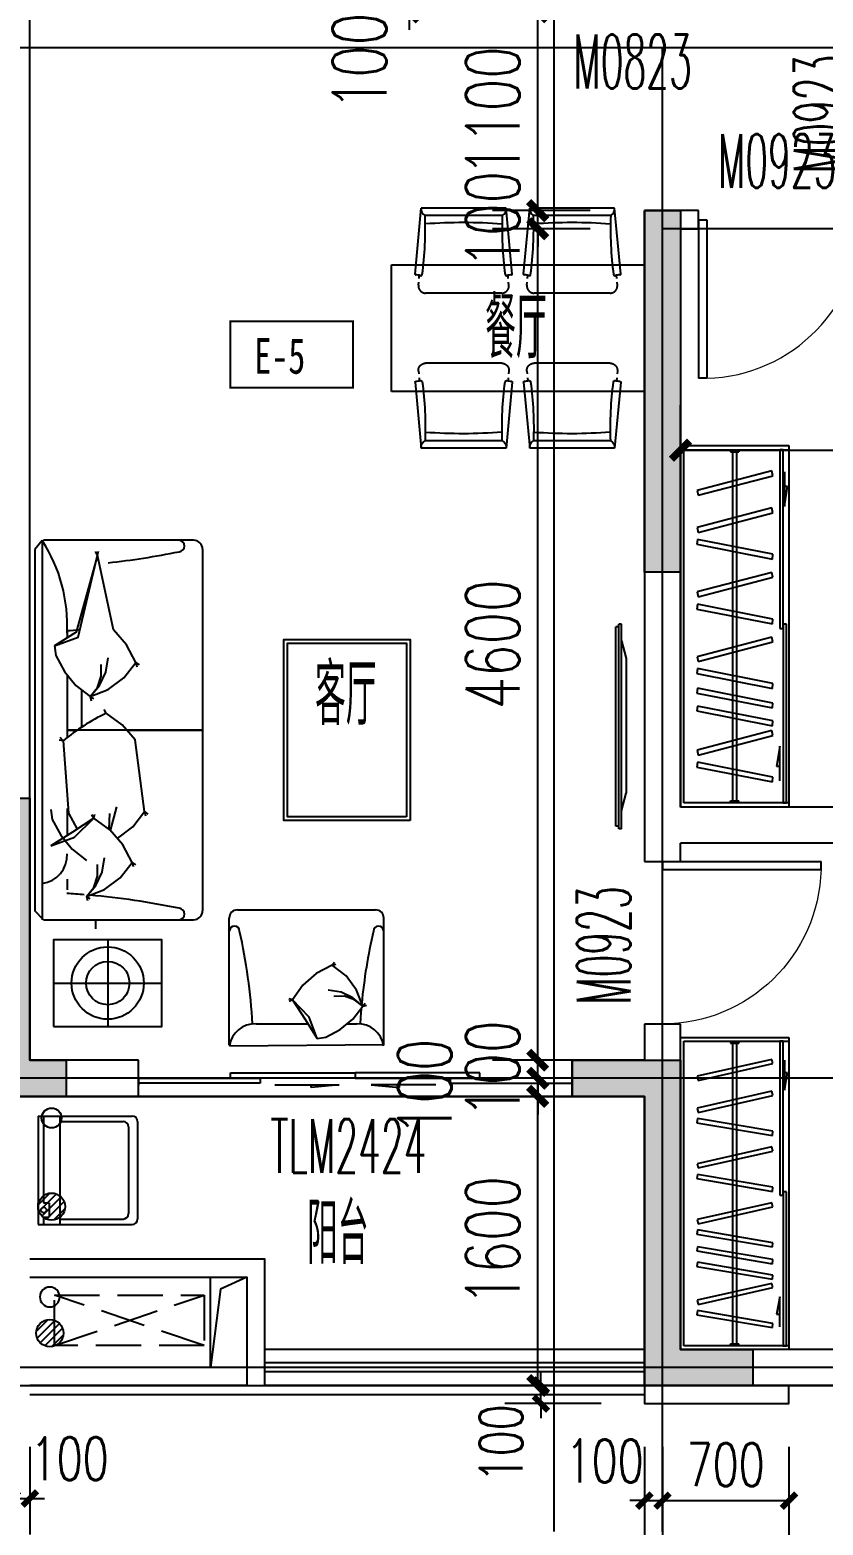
# Model space of a CAD drawing. Extents: x -129588 to 17450, y 1144 to 109436.
# Drawn here: x -3214 to 1175, y 13326 to 21598 of the extents above; entities that cross this region are included whole.
import ezdxf

# ---------------------------------------------------------------- set-up
doc = ezdxf.new("R2010")
doc.units = 0
doc.header["$LTSCALE"] = 1000
doc.header["$MEASUREMENT"] = 0
doc.linetypes.add('DASH', pattern=[0.35, 0.25, -0.1])
for name, color, linetype, plot in [('_S-PS(排水管)', 255, 'Continuous', False), ('A-area(算全面积)', 21, 'Continuous', False), ('A-area(算半面积)', 23, 'Continuous', False), ('A-FUR', 8, 'Continuous', False)]:
    doc.layers.add(name, color=color, linetype=linetype, plot=plot)
for name, color, linetype in [('_S-空调立管', 7, 'Continuous'), ('A-Lvtry', 5, 'Continuous'), ('A-外装饰线脚', 7, 'Continuous'), ('A-洞口', 105, 'Continuous'), ('A-空调室外机', 5, 'DASH'), ('A-第三道尺寸线', 105, 'Continuous'), ('A-线脚看线', 9, 'Continuous'), ('AE-FLOR', 151, 'Continuous'), ('DOTE', 16, 'Continuous'), ('NL', 5, 'Continuous'), ('PUB_HATCH', 8, 'Continuous'), ('PUB_TEXT', 7, 'Continuous'), ('WALL', 2, 'Continuous'), ('WINDOW', 4, 'Continuous'), ('WINDOW_TEXT', 7, 'Continuous'), ('剪力墙', 6, 'Continuous'), ('户型标示', 7, 'Continuous'), ('栏杆', 142, 'Continuous')]:
    doc.layers.add(name, color=color, linetype=linetype)
doc.layers.add('A-第四道尺寸线(线脚尺寸)', color=105, linetype='Continuous', lineweight=5)
doc.styles.add('_TCH_DIM_T3', font='SIMPLEX.shx', dxfattribs={"width": 0.705882, "bigfont": 'GBCBIG.shx'})
doc.styles.add('_TCH_WINDOW', font='SIMPLEX.shx', dxfattribs={"width": 0.7, "height": 3.5, "bigfont": 'GBCBIG.shx'})
doc.styles.get("Standard").update_dxf_attribs({"font": 'gbenor.shx', "width": 0.7, "bigfont": 'gbcbig.shx'})
doc.styles.add('黑体', font='simhei.ttf', dxfattribs={"width": 0.7})
doc.dimstyles.new('_TCH_ARCH&&100', dxfattribs={"dimtxt": 297.5, "dimasz": 100, "dimexe": 250, "dimexo": 300, "dimgap": 100, "dimtad": 1, "dimdec": 0, "dimzin": 0, "dimdsep": 46, "dimtxsty": '_TCH_DIM_T3', "dimblk": 'ARCHTICK', "dimcen": 0.09, "dimclrt": 7, "dimazin": 2, "dimtfac": 1, "dimtdec": 0, "dimtix": 1, "dimtmove": 2, "dimatfit": 3, "dimfxl": 0, "dimtolj": 1, "dimtzin": 0, "dimarcsym": 0})
doc.dimstyles.new('_TCH_ARCH&&80', dxfattribs={"dimtxt": 238, "dimasz": 80, "dimexe": 200, "dimexo": 240, "dimgap": 80, "dimtad": 1, "dimdec": 0, "dimzin": 0, "dimdsep": 46, "dimtxsty": '_TCH_DIM_T3', "dimblk": 'ARCHTICK', "dimcen": 0.09, "dimclrt": 7, "dimazin": 2, "dimtfac": 1, "dimtdec": 0, "dimtix": 1, "dimtmove": 2, "dimatfit": 3, "dimfxl": 0, "dimtolj": 1, "dimtzin": 0, "dimarcsym": 0})

# ---------------------------------------------------------------- blocks, each defined once
blk = doc.blocks.new('jgjlq030328')
at = {"layer": 'PUB_HATCH'}
for points in [[(-246135, 12911.9), (-245935, 12911.9), (-245935, 10911.9), (-246135, 10911.9), (-246135, 12711.9)], [(-249935, 8011.9), (-249935, 8211.9), (-249735, 8211.9), (-249735, 9661.9), (-249535, 9661.9), (-249535, 8211.9), (-249335, 8211.9), (-249335, 8011.9)], [(-245535, 6411.9), (-245935, 6411.9), (-246135, 6411.9), (-246135, 8011.9), (-246535, 8011.9), (-246535, 8211.9), (-245935, 8211.9), (-245935, 6611.9), (-245535, 6611.9)]]:
    blk.add_hatch(color=256, dxfattribs=at).paths.add_polyline_path(points)
at = {"layer": '剪力墙'}
for points in [[(-246135, 12911.9), (-245935, 12911.9), (-245935, 10911.9), (-246135, 10911.9), (-246135, 12711.9)], [(-245535, 6411.9), (-245935, 6411.9), (-246135, 6411.9), (-246135, 8011.9), (-246535, 8011.9), (-246535, 8211.9), (-245935, 8211.9), (-245935, 6611.9), (-245535, 6611.9)]]:
    blk.add_lwpolyline(points, close=True, dxfattribs=at)
for points in [[(-246135, 12711.9), (-246135, 12711.9)], [(-249935, 8011.9), (-249935, 8211.9), (-249735, 8211.9), (-249735, 9661.9), (-249535, 9661.9), (-249535, 8211.9), (-249335, 8211.9), (-249335, 8011.9), (-249935, 8011.9), (-249535, 8011.9)]]:
    blk.add_lwpolyline(points, dxfattribs=at)
blk = doc.blocks.new('zhouxianssceng0329')
at = {"layer": 'DOTE'}
for p, q in [((-313.7, 132089.9), (-313.7, 144298.2)), ((5501.3, 140298.2), (-44988.6, 140298.2)), ((286.3, 132089.9), (286.3, 140298.2)), ((5501.3, 139298.2), (286.3, 139298.2)), ((5501.3, 134598.2), (-44988.6, 134598.2)), ((5501.3, 132998.2), (-44988.6, 132998.2))]:
    blk.add_line(p, q, dxfattribs=at)
blk = doc.blocks.new('__附着_A10-SGT-95户型_TEN24QEP_设计区$0$A-Toilet-9')
for p, q in [((-300, 0), (-300, 520)), ((-270, 550), (270, 550)), ((-240, 500), (240, 500)), ((300, 0), (300, 520)), ((-270, 120), (-270, 470)), ((270, 120), (270, 470)), ((-300, 120), (300, 120)), ((-300, 30), (180, 30)), ((-300, 0), (300, 0)), ((180, 60), (260, 60)), ((180, 30), (180, 60)), ((260, 30), (260, 60)), ((260, 30), (300, 30))]:
    blk.add_line(p, q)
blk.add_circle((220, 30), 15)
for centre, start, end in [((-270, 520), 90, 180), ((-240, 470), 90, 180), ((240, 470), 0, 90), ((270, 520), 0, 90)]:
    blk.add_arc(centre, 30, start, end)
blk = doc.blocks.new('u5g')
at = {"color": 8, "linetype": 'DASH', "ltscale": 20}
for p, q in [((10502.8, 151826.4), (10512.8, 151826.4)), ((10502.8, 151776.4), (10512.8, 151776.4)), ((10512.8, 151826.4), (10512.8, 151776.4)), ((12177.7, 151813.9), (10512.8, 151813.9)), ((12177.7, 151788.9), (10512.8, 151788.9)), ((12187.8, 151826.4), (12177.7, 151826.4)), ((12177.7, 151826.4), (12177.7, 151776.4)), ((12187.8, 151776.4), (12177.7, 151776.4))]:
    blk.add_line(p, q, dxfattribs=at)
at = {"color": 8, "ltscale": 20}
for p, q in [((11917.6, 151531.4), (12012.7, 151550.3)), ((12012.7, 151550.3), (12012.7, 151531.4)), ((10607.7, 151503.4), (10772.9, 151503.4)), ((10772.9, 151503.4), (10677.8, 151484.5)), ((10677.8, 151484.5), (10677.8, 151503.4)), ((12082.8, 151531.4), (11917.6, 151531.4))]:
    blk.add_line(p, q, dxfattribs=at)
at = {"linetype": 'DASH', "ltscale": 20}
for points in [[(12207.8, 152126.4), (10482.8, 152126.4), (10482.8, 151476.4), (12207.8, 151476.4)], [(10502.8, 151531.4), (11355.3, 151531.4), (11355.3, 151511.4), (10502.8, 151511.4)], [(11335.3, 151511.4), (12187.8, 151511.4), (12187.8, 151491.4), (11335.3, 151491.4)]]:
    blk.add_lwpolyline(points, close=True, dxfattribs=at)
blk.add_lwpolyline([(12187.8, 151476.4), (12187.8, 152106.4), (10502.8, 152106.4), (10502.8, 151476.4)], dxfattribs=at)
at = {"color": 8, "linetype": 'DASH', "ltscale": 20}
for points in [[(10603.3, 151578.7), (10696.8, 152026.6), (10719.8, 152021.8), (10626.3, 151573.9)], [(10780.1, 151578.7), (10873.6, 152026.6), (10896.6, 152021.8), (10803.1, 151573.9)], [(11001.3, 151572.3), (10930.5, 152024.3), (10953.7, 152028), (11024.5, 151576)], [(11087.5, 151578.7), (11181, 152026.6), (11204, 152021.8), (11110.4, 151573.9)], [(11310.5, 151572.3), (11239.7, 152024.3), (11262.9, 152028), (11333.7, 151576)], [(11396.6, 151578.7), (11490.1, 152026.6), (11513.1, 152021.8), (11419.6, 151573.9)], [(11617.8, 151572.3), (11547, 152024.3), (11570.2, 152028), (11641, 151576)], [(11711, 151572.3), (11640.2, 152024.3), (11663.4, 152028), (11734.2, 151576)], [(11796.6, 151572.3), (11725.8, 152024.3), (11749, 152028), (11819.8, 151576)], [(11842.7, 151578.7), (11936.3, 152026.6), (11959.3, 152021.8), (11865.7, 151573.9)], [(12064, 151572.3), (11993.2, 152024.3), (12016.4, 152028), (12087.2, 151576)]]:
    blk.add_lwpolyline(points, close=True, dxfattribs=at)
blk = doc.blocks.new('32Y54')
at = {"linetype": 'DASH', "ltscale": 20}
for p, q in [((-6926.5, 151563.5), (-6926.5, 152666.1)), ((-6911.2, 152666.1), (-6926.5, 152666.1)), ((-6911.2, 151548.5), (-6911.2, 152682.5)), ((-6911.2, 151548.5), (-6911.2, 152682.5)), ((-6896.2, 152682.5), (-6911.2, 152682.5)), ((-6896.2, 151548.5), (-6896.2, 152682.5)), ((-6896.2, 152590), (-6868.9, 152491.4)), ((-6868.9, 152491.4), (-6868.9, 151747.1)), ((-6896.2, 151648.5), (-6868.9, 151747.1)), ((-6896.2, 151548.5), (-6911.2, 151548.5))]:
    blk.add_line(p, q, dxfattribs=at)
at = {"linetype": 'ByBlock', "ltscale": 20}
blk.add_line((-6911.2, 151563.5), (-6926.5, 151563.5), dxfattribs=at)
blk = doc.blocks.new('A$C40FB7DD8')
at = {"layer": 'A-FUR'}
for p, q in [((41.5, 2879.3), (0, 2829.3)), ((0, 2829.3), (0, 830.5)), ((41.5, 2879.3), (41.5, 780.5)), ((878.2, 2880.5), (48.2, 2880.5)), ((878.2, 2880.5), (48.2, 2880.5)), ((928.2, 2830.5), (928.2, 830.5)), ((928.2, 2830.5), (928.2, 830.5)), ((178.2, 2380.5), (178.2, 2340.1)), ((178.2, 2380.5), (178.2, 2340.1)), ((178.2, 2136.3), (178.2, 1788.7)), ((178.2, 2136.3), (178.2, 1788.7)), ((258.2, 2052.9), (258.2, 1846.2)), ((258.2, 2052.9), (258.2, 1846.2)), ((928.2, 1830.5), (178.2, 1830.5)), ((178.2, 1830.5), (234.9, 1830.5)), ((928.2, 1830.5), (178.2, 1830.5)), ((178.2, 1830.5), (234.9, 1830.5)), ((508.2, 1830.5), (928.2, 1830.5)), ((508.2, 1830.5), (928.2, 1830.5)), ((178.2, 1396.7), (178.2, 1246.9)), ((178.2, 1396.7), (178.2, 1246.9)), ((178.2, 1005.8), (178.2, 945.4)), ((178.2, 1005.8), (178.2, 945.4)), ((48.2, 780.5), (0, 830.5)), ((1120.8, 835.2), (1885.8, 835.2)), ((48.2, 780.5), (878.2, 780.5)), ((48.2, 780.5), (878.2, 780.5)), ((1075.8, 88.2), (1075.8, 790.2)), ((1930.8, 88.2), (1930.8, 790.2)), ((403.2, 670.5), (403.2, 190.5)), ((403.2, 670.5), (403.2, 190.5)), ((103.2, 430.5), (703.2, 430.5)), ((1224.3, 205.2), (1511.1, 205.2)), ((1728.1, 205.2), (1782.4, 205.2)), ((1930.8, 88.2), (1076.9, 82.1))]:
    blk.add_line(p, q, dxfattribs=at)
for points in [[(346.7, 2797.9), (335.5, 2818.2)], [(346.7, 2797.9), (335.5, 2818.2)], [(346.7, 2797.9), (351.9, 2820.8)], [(346.7, 2797.9), (351.9, 2820.8)], [(108.7, 2296.4), (240.3, 2344.4), (346.7, 2797.9), (228.5, 2371.8), (108.7, 2296.4)], [(108.7, 2296.4), (240.3, 2344.4), (346.7, 2797.9), (228.5, 2371.8), (108.7, 2296.4)], [(558.7, 2203.4), (508, 2301.4), (436, 2383.9), (346.7, 2797.9)], [(558.7, 2203.4), (508, 2301.4), (436, 2383.9), (346.7, 2797.9)], [(108.7, 2296.4), (116.7, 2242), (163.4, 2154.2), (227.2, 2077.4), (306.1, 2015.1)], [(108.7, 2296.4), (116.7, 2242), (163.4, 2154.2), (227.2, 2077.4), (306.1, 2015.1)], [(306.1, 2015.1), (358.2, 2076.9), (392.2, 2149.6), (406.1, 2229.1)], [(306.1, 2015.1), (358.2, 2076.9), (392.2, 2149.6), (406.1, 2229.1)], [(306.1, 2015.1), (406.1, 2054.1), (492.6, 2118.4), (558.7, 2203.4), (577.5, 2190.4)], [(306.1, 2015.1), (406.1, 2054.1), (492.6, 2118.4), (558.7, 2203.4), (577.5, 2190.4)], [(306.1, 2015.1), (346.8, 2066.1), (367.7, 2128.1), (367.2, 2193.4)], [(306.1, 2015.1), (346.8, 2066.1), (367.7, 2128.1), (367.2, 2193.4)], [(558.7, 2203.4), (564.9, 2180.8)], [(558.7, 2203.4), (564.9, 2180.8)], [(306.1, 2015.1), (312.3, 1992.4)], [(306.1, 2015.1), (324.9, 2002.1)], [(306.1, 2015.1), (312.3, 1992.4)], [(306.1, 2015.1), (324.9, 2002.1)], [(394.2, 1922.8), (383.8, 1943.3)], [(394.2, 1922.8), (383.8, 1943.3)], [(606, 1379.1), (555.5, 1776.4), (483.5, 1858.8), (394.2, 1922.8)], [(606, 1379.1), (555.5, 1776.4), (483.5, 1858.8), (394.2, 1922.8)], [(157, 1771.5), (133.8, 1775)], [(157, 1771.5), (133.8, 1775)], [(157, 1771.5), (140.8, 1789.4)], [(157, 1771.5), (140.8, 1789.4)], [(157, 1771.5), (185.8, 1370.1), (234.4, 1282.6)], [(157, 1771.5), (185.8, 1370.1), (234.4, 1282.6)], [(88.4, 1390.3), (96.4, 1335.9), (143.1, 1248.1), (206.9, 1171.3), (285.8, 1109)], [(88.4, 1390.3), (96.4, 1335.9), (143.1, 1248.1), (206.9, 1171.3), (285.8, 1109)], [(88.4, 1190.3), (220, 1238.3), (326.4, 1341.9), (208.2, 1265.8), (88.4, 1190.3)], [(88.4, 1190.3), (220, 1238.3), (326.4, 1341.9), (208.2, 1265.8), (88.4, 1190.3)], [(326.4, 1341.9), (315.2, 1362.1)], [(326.4, 1341.9), (315.2, 1362.1)], [(326.4, 1341.9), (331.6, 1364.7)], [(326.4, 1341.9), (331.6, 1364.7)], [(538.4, 1097.4), (487.7, 1195.4), (415.6, 1277.8), (326.4, 1341.9)], [(538.4, 1097.4), (487.7, 1195.4), (415.6, 1277.8), (326.4, 1341.9)], [(411, 1282.1), (415.4, 1368.5)], [(411, 1282.1), (415.4, 1368.5)], [(419, 1274.8), (454.1, 1405)], [(419, 1274.8), (454.1, 1405)], [(459.1, 1232.4), (542.6, 1295.7), (606, 1379.1)], [(459.1, 1232.4), (542.6, 1295.7), (606, 1379.1)], [(606, 1379.1), (624.9, 1365.3)], [(606, 1379.1), (612.4, 1355.7)], [(606, 1379.1), (624.9, 1365.3)], [(606, 1379.1), (612.4, 1355.7)], [(285.8, 909), (337.8, 970.9), (371.8, 1043.5), (385.7, 1123)], [(285.8, 909), (337.8, 970.9), (371.8, 1043.5), (385.7, 1123)], [(285.8, 909), (385.8, 948.1), (472.2, 1012.4), (538.4, 1097.4), (557.1, 1084.4)], [(285.8, 909), (385.8, 948.1), (472.2, 1012.4), (538.4, 1097.4), (557.1, 1084.4)], [(285.8, 909), (326.5, 960), (347.4, 1022.1), (346.9, 1087.3)], [(285.8, 909), (326.5, 960), (347.4, 1022.1), (346.9, 1087.3)], [(538.4, 1097.4), (544.5, 1074.7)], [(538.4, 1097.4), (544.5, 1074.7)], [(285.8, 909), (291.9, 886.4)], [(285.8, 909), (304.5, 896)], [(285.8, 909), (291.9, 886.4)], [(285.8, 909), (304.5, 896)], [(335.5, 780.5), (335.5, 730.5)], [(1645.6, 529.3), (1557.4, 483.7), (1483.2, 418.8), (1425.6, 338.5)], [(1815.1, 302), (1780, 391.9), (1722.1, 469.8), (1645.6, 529.3), (1657.4, 546.2)], [(1645.6, 529.3), (1666, 534.9)], [(1425.6, 338.5), (1405, 343.2)], [(1425.6, 338.5), (1407.4, 328.4)], [(1562, 124.3), (1518.8, 242.7), (1425.6, 338.5), (1494.1, 232.2), (1562, 124.3)], [(1815.1, 302), (1759.5, 348.8), (1694.1, 379.4), (1622.5, 391.9)], [(1815.1, 302), (1769.3, 338.6), (1713.4, 357.4), (1654.7, 356.9)], [(1562, 124.3), (1610.9, 131.5), (1689.9, 173.5), (1759.1, 230.9), (1815.1, 302)], [(1815.1, 302), (1826.9, 318.8)], [(1815.1, 302), (1835.5, 307.5)]]:
    blk.add_lwpolyline(points, dxfattribs=at)
for points in [[(2077.4, 1330.5), (1377.4, 1330.5), (1377.4, 2330.5), (2077.4, 2330.5)], [(2057.4, 1350.5), (1397.4, 1350.5), (1397.4, 2310.5), (2057.4, 2310.5)], [(103.2, 190.5), (703.2, 190.5), (703.2, 670.5), (103.2, 670.5)], [(103.2, 190.5), (703.2, 190.5), (703.2, 670.5), (103.2, 670.5)]]:
    blk.add_lwpolyline(points, close=True, dxfattribs=at)
for radius in [200, 200, 120, 120]:
    blk.add_circle((403.2, 430.5), radius, dxfattribs=at)
for centre, radius, start, end in [((-691.2, 2409.1), 870.5, 357.129, 32.68925), ((-691.2, 2409.1), 870.5, 357.129, 32.68925), ((-79.7, 7198.9), 4469.4, 276.22845, 281.32246), ((-79.7, 7198.9), 4469.4, 276.22845, 281.32246), ((796.2, 2848.5), 32, 272.87671, 87.12329), ((796.2, 2848.5), 32, 272.87671, 87.12329), ((878.2, 2830.5), 50, 0, 90), ((878.2, 2830.5), 50, 0, 90), ((17.7, 4838), 2462.8, 273.73773, 275.43738), ((17.7, 4838), 2462.8, 273.73773, 275.43738), ((893.1, 878.9), 1157, 115.54225, 129.51011), ((893.1, 878.9), 1157, 115.54225, 129.51011), ((20.8, 1137.9), 157.6, 277.53796, 2.71358), ((20.8, 1137.9), 157.6, 277.53796, 2.71358), ((-20, -2497.3), 3428.8, 85.0947, 86.69097), ((-20, -2497.3), 3428.8, 85.0947, 86.69097), ((-55.1, -3291.8), 4223.3, 78.34832, 85.12174), ((-55.1, -3291.8), 4223.3, 78.34832, 85.12174), ((796.2, 812.4), 32, 272.87671, 87.12329), ((796.2, 812.4), 32, 272.87671, 87.12329), ((878.2, 830.5), 50, 270, 0), ((878.2, 830.5), 50, 270, 0), ((1120.8, 790.2), 45, 90, 180), ((1120.8, 790.2), 45, 90, 180), ((1885.8, 790.2), 45, 0, 90), ((1104.6, 716.4), 28.8, 2.87671, 177.12329), ((1104.6, 716.4), 28.8, 2.87671, 177.12329), ((1902.1, 716.4), 28.8, 2.87671, 177.12329), ((-2199, -8.8), 3410.7, 3.59076, 12.30096), ((-2199, -8.8), 3410.7, 3.59076, 12.30096), ((4880.8, 26.8), 3085.9, 167.06015, 174.57772), ((4880.8, 26.8), 3085.9, 175.0947, 176.69097), ((1217.6, 63.5), 141.9, 87.28642, 172.46204), ((1789.1, 63.5), 141.9, 7.53796, 92.71358)]:
    blk.add_arc(centre, radius, start, end, dxfattribs=at)
blk = doc.blocks.new('ktswaj')
at = {"linetype": 'DASH'}
blk.add_lwpolyline([(15990.1, 179082.6), (15990.1, 178253.3), (16268.4, 178253.3), (16268.4, 179082.6)], close=True, dxfattribs=at)
for points in [[(15990.1, 179082.6), (16268.4, 178253.3)], [(15990.1, 178253.3), (16268.4, 179082.6)]]:
    blk.add_lwpolyline(points, dxfattribs=at)
blk = doc.blocks.new('chair4')
at = {"linetype": 'DASH', "ltscale": 200}
for p, q in [((-426.4, 250.4), (-410.4, 248.9)), ((-470, 210.5), (-470, -210.5)), ((-426.4, -250.4), (-410.4, -248.9))]:
    blk.add_line(p, q, dxfattribs=at)
at = {"ltscale": 20}
for p, q in [((-364.8, 269), (0, 234.3)), ((-388.8, 247), (-371.7, 245.5)), ((-40, 213.8), (-40, -213.8)), ((0, 234.3), (0, -234.3)), ((-388.8, -247), (-371.7, -245.5)), ((-364.8, -269), (0, -234.3))]:
    blk.add_line(p, q, dxfattribs=at)
at = {"linetype": 'DASH', "ltscale": 200, "extrusion": (0, 0, -1)}
for centre, start_param, end_param in [((-430, 210.5), 3.926991, 5.586837), ((-430, -210.5), 2.267145, 3.926991)]:
    blk.add_ellipse(centre, major_axis=(28.3, 28.3), ratio=1, start_param=start_param, end_param=end_param, dxfattribs=at)
at = {"ltscale": 20, "extrusion": (0, 0, -1)}
for centre, major_axis, ratio, start_param, end_param in [((-440.3, 264.1), (50.3, 50.3), 1, 0.774487, 1.131895), ((-365.2, 265), (2.83, 2.83), 1, 3.91608, 5.586837), ((-365.9, 237.3), (5.66, -5.66), 1, 0.914477, 2.702691), ((-124.5, 1886.5), (-1792.2, 85), 0.932857, 4.621064, 4.803714), ((-2032.8, -2.5), (-3, 2384.1), 0.819086, 1.481782, 1.659811), ((-6.5, 197.7), (26.3, 26.3), 1, 4.375488, 5.671939), ((-365.9, -237.3), (5.66, 5.66), 1, 3.580494, 5.368708), ((-440.3, -264.1), (50.3, -50.3), 1, -1.131895, -0.774487), ((-124.5, -1886.5), (1792.2, 85), 0.932857, 4.621064, 4.803714), ((-6.5, -197.7), (26.3, 26.3), 1, 2.182042, 3.478494), ((-365.2, -265), (2.83, -2.83), 1, 0.696349, 2.367105)]:
    blk.add_ellipse(centre, major_axis=major_axis, ratio=ratio, start_param=start_param, end_param=end_param, dxfattribs=at)
blk = doc.blocks.new('canzhuo01')
for p, q in [((38356.8, 175032.9), (36956.8, 175032.9)), ((38356.8, 174332.9), (38356.8, 175032.9)), ((36956.8, 174332.9), (38356.8, 174332.9))]:
    blk.add_line(p, q)
at = {"extrusion": (0, 0, -1), "xscale": -1, "zscale": -1, "rotation": 270}
for p in [(-37356.8, 175346.8), (-37956.8, 175346.8)]:
    blk.add_blockref('chair4', p, dxfattribs=at)
at = {"xscale": -1, "rotation": 90}
for p in [(37356.8, 174018.9), (37956.8, 174018.9)]:
    blk.add_blockref('chair4', p, dxfattribs=at)
blk = doc.blocks.new('$DorLib2D$00000138')
at = {"color": 0, "linetype": 'Continuous'}
for p, q in [((-0.2875, 0), (-0.2875, 0.1538)), ((-0.2875, 0.1538), (0, 0.1538)), ((0, 0.1538), (0, 0)), ((0.2875, 0.1538), (0, 0.1538)), ((0.2875, 0), (0.2875, 0.1538)), ((-0.5, -0.1399), (-0.5, 0)), ((-0.5, 0), (-0.2188, 0)), ((0, 0), (-0.2875, 0)), ((-0.2188, 0), (-0.2188, -0.1399)), ((0, 0), (0.2875, 0)), ((0.2188, 0), (0.2188, -0.1399)), ((0.5, 0), (0.2188, 0)), ((0.5, 0), (0.5, -0.1946)), ((0.5, -0.1399), (0.5, 0)), ((-0.2188, -0.1399), (-0.5, -0.1399)), ((0.2188, -0.1399), (0.5, -0.1399)), ((-0.1857, -0.186), (-0.037, -0.186)), ((-0.037, -0.186), (-0.1019, -0.2583)), ((-0.1019, -0.2583), (-0.1019, -0.186)), ((0.1857, -0.186), (0.037, -0.186)), ((0.037, -0.186), (0.1019, -0.2583)), ((0.1019, -0.2583), (0.1019, -0.186))]:
    blk.add_line(p, q, dxfattribs=at)
blk = doc.blocks.new('$DorLib2D$00000001')
for p, q in [((0.45, 0.975), (0.5, 0.975)), ((0.45, 0), (0.45, 0.975)), ((0.5, 0), (0.5, 0.975)), ((0.5, 0), (0.45, 0))]:
    blk.add_line(p, q)
at = {"lineweight": 13}
blk.add_arc((0.475, 0), 0.975, 91.46928, 180, dxfattribs=at)
blk = doc.blocks.new('_ArchTick')
at = {"color": 0, "linetype": 'ByBlock', "const_width": 0.4}
blk.add_lwpolyline([(-0.5, -0.5), (0.5, 0.5)], dxfattribs=at)
blk = doc.blocks.new('*D1066')
at = {"layer": 'A-第三道尺寸线', "color": 0, "lineweight": -2, "transparency": 16777216}
for p, q in [((90662, 166534.8), (90121.7, 166534.8)), ((90371.7, 165434.8), (90371.7, 166534.8)), ((90662, 165434.8), (90121.7, 165434.8))]:
    blk.add_line(p, q, dxfattribs=at)
at = {"layer": 'Defpoints', "color": 0, "transparency": 16777216}
for p in [(90371.7, 166534.8), (90962, 166534.8), (90962, 165434.8)]:
    blk.add_point(p, dxfattribs=at)
at = {"layer": 'A-第三道尺寸线', "color": 0, "lineweight": -2, "transparency": 16777216, "xscale": 100, "yscale": 100, "zscale": 100}
for p, rotation in [((90371.7, 166534.8), 90), ((90371.7, 165434.8), 270)]:
    blk.add_blockref('_ArchTick', p, dxfattribs=dict(at, rotation=rotation))
at = {"layer": 'A-第三道尺寸线', "color": 7, "transparency": 16777216, "insert": (90123, 165984.8), "char_height": 297.5, "attachment_point": 5, "rotation": 90, "style": '_TCH_DIM_T3'}
blk.add_mtext('\\A1;1100', dxfattribs=at)
blk = doc.blocks.new('*D1067')
at = {"layer": 'A-第三道尺寸线', "color": 0, "lineweight": -2, "transparency": 16777216}
for p, q in [((90371.7, 165434.8), (90371.7, 165534.8)), ((90662, 165434.8), (90121.7, 165434.8)), ((90371.7, 165334.8), (90371.7, 165434.8)), ((90662, 165334.8), (90121.7, 165334.8)), ((90371.7, 165334.8), (90371.7, 165234.8))]:
    blk.add_line(p, q, dxfattribs=at)
at = {"layer": 'Defpoints', "color": 0, "transparency": 16777216}
for p in [(90371.7, 165434.8), (90962, 165434.8), (90962, 165334.8)]:
    blk.add_point(p, dxfattribs=at)
at = {"layer": 'A-第三道尺寸线', "color": 0, "lineweight": -2, "transparency": 16777216, "xscale": 100, "yscale": 100, "zscale": 100}
for p, rotation in [((90371.7, 165434.8), 270), ((90371.7, 165334.8), 90)]:
    blk.add_blockref('_ArchTick', p, dxfattribs=dict(at, rotation=rotation))
at = {"layer": 'A-第三道尺寸线', "color": 7, "transparency": 16777216, "insert": (90123, 165384.8), "char_height": 297.5, "attachment_point": 5, "rotation": 90, "style": '_TCH_DIM_T3'}
blk.add_mtext('\\A1;100', dxfattribs=at)
blk = doc.blocks.new('*D1068')
at = {"layer": 'A-第三道尺寸线', "color": 0, "lineweight": -2, "transparency": 16777216}
for p, q in [((90662, 165334.8), (90121.7, 165334.8)), ((90371.7, 160734.8), (90371.7, 165334.8)), ((90662, 160734.8), (90121.7, 160734.8))]:
    blk.add_line(p, q, dxfattribs=at)
at = {"layer": 'Defpoints', "color": 0, "transparency": 16777216}
for p in [(90371.7, 165334.8), (90962, 165334.8), (90962, 160734.8)]:
    blk.add_point(p, dxfattribs=at)
at = {"layer": 'A-第三道尺寸线', "color": 0, "lineweight": -2, "transparency": 16777216, "xscale": 100, "yscale": 100, "zscale": 100}
for p, rotation in [((90371.7, 165334.8), 90), ((90371.7, 160734.8), 270)]:
    blk.add_blockref('_ArchTick', p, dxfattribs=dict(at, rotation=rotation))
at = {"layer": 'A-第三道尺寸线', "color": 7, "transparency": 16777216, "insert": (90123, 163034.8), "char_height": 297.5, "attachment_point": 5, "rotation": 90, "style": '_TCH_DIM_T3'}
blk.add_mtext('\\A1;4600', dxfattribs=at)
blk = doc.blocks.new('*D1069')
at = {"layer": 'A-第三道尺寸线', "color": 0, "lineweight": -2, "transparency": 16777216}
for p, q in [((90371.7, 160734.8), (90371.7, 160834.8)), ((90662, 160734.8), (90121.7, 160734.8)), ((90371.7, 160634.8), (90371.7, 160734.8)), ((90662, 160634.8), (90121.7, 160634.8)), ((90371.7, 160634.8), (90371.7, 160534.8))]:
    blk.add_line(p, q, dxfattribs=at)
at = {"layer": 'Defpoints', "color": 0, "transparency": 16777216}
for p in [(90371.7, 160734.8), (90962, 160734.8), (90962, 160634.8)]:
    blk.add_point(p, dxfattribs=at)
at = {"layer": 'A-第三道尺寸线', "color": 0, "lineweight": -2, "transparency": 16777216, "xscale": 100, "yscale": 100, "zscale": 100}
for p, rotation in [((90371.7, 160734.8), 270), ((90371.7, 160634.8), 90)]:
    blk.add_blockref('_ArchTick', p, dxfattribs=dict(at, rotation=rotation))
at = {"layer": 'A-第三道尺寸线', "color": 7, "transparency": 16777216, "insert": (90123, 160684.8), "char_height": 297.5, "attachment_point": 5, "rotation": 90, "style": '_TCH_DIM_T3'}
blk.add_mtext('\\A1;100', dxfattribs=at)
blk = doc.blocks.new('*D1070')
at = {"layer": 'A-第三道尺寸线', "color": 0, "lineweight": -2, "transparency": 16777216}
for p, q in [((90371.7, 160634.8), (90371.7, 160734.8)), ((90662, 160634.8), (90121.7, 160634.8)), ((90371.7, 160534.8), (90371.7, 160634.8)), ((90662, 160534.8), (90121.7, 160534.8)), ((90371.7, 160534.8), (90371.7, 160434.8))]:
    blk.add_line(p, q, dxfattribs=at)
at = {"layer": 'Defpoints', "color": 0, "transparency": 16777216}
for p in [(90371.7, 160634.8), (90962, 160634.8), (90962, 160534.8)]:
    blk.add_point(p, dxfattribs=at)
at = {"layer": 'A-第三道尺寸线', "color": 0, "lineweight": -2, "transparency": 16777216, "xscale": 100, "yscale": 100, "zscale": 100}
for p, rotation in [((90371.7, 160634.8), 270), ((90371.7, 160534.8), 90)]:
    blk.add_blockref('_ArchTick', p, dxfattribs=dict(at, rotation=rotation))
at = {"layer": 'A-第三道尺寸线', "color": 7, "transparency": 16777216, "insert": (89746.7, 160584.8), "char_height": 297.5, "attachment_point": 5, "rotation": 90, "style": '_TCH_DIM_T3'}
blk.add_mtext('\\A1;100', dxfattribs=at)
blk = doc.blocks.new('*D1071')
at = {"layer": 'A-第三道尺寸线', "color": 0, "lineweight": -2, "transparency": 16777216}
for p, q in [((90662, 160534.8), (90121.7, 160534.8)), ((90371.7, 158934.8), (90371.7, 160534.8)), ((90662, 158934.8), (90121.7, 158934.8))]:
    blk.add_line(p, q, dxfattribs=at)
at = {"layer": 'Defpoints', "color": 0, "transparency": 16777216}
for p in [(90371.7, 160534.8), (90962, 160534.8), (90962, 158934.8)]:
    blk.add_point(p, dxfattribs=at)
at = {"layer": 'A-第三道尺寸线', "color": 0, "lineweight": -2, "transparency": 16777216, "xscale": 100, "yscale": 100, "zscale": 100}
for p, rotation in [((90371.7, 160534.8), 90), ((90371.7, 158934.8), 270)]:
    blk.add_blockref('_ArchTick', p, dxfattribs=dict(at, rotation=rotation))
at = {"layer": 'A-第三道尺寸线', "color": 7, "transparency": 16777216, "insert": (90123, 159734.8), "char_height": 297.5, "attachment_point": 5, "rotation": 90, "style": '_TCH_DIM_T3'}
blk.add_mtext('\\A1;1600', dxfattribs=at)
blk = doc.blocks.new('*D1080')
at = {"layer": 'A-第三道尺寸线', "color": 0, "lineweight": -2, "transparency": 16777216}
for p, q in [((89660.7, 166634.8), (89660.7, 166734.8)), ((90062, 166634.8), (89410.7, 166634.8)), ((89660.7, 166534.8), (89660.7, 166634.8)), ((90062, 166534.8), (89410.7, 166534.8)), ((89660.7, 166534.8), (89660.7, 166434.8))]:
    blk.add_line(p, q, dxfattribs=at)
at = {"layer": 'Defpoints', "color": 0, "transparency": 16777216}
for p in [(89660.7, 166634.8), (90362, 166634.8), (90362, 166534.8)]:
    blk.add_point(p, dxfattribs=at)
at = {"layer": 'A-第三道尺寸线', "color": 0, "lineweight": -2, "transparency": 16777216, "xscale": 100, "yscale": 100, "zscale": 100}
for p, rotation in [((89660.7, 166634.8), 270), ((89660.7, 166534.8), 90)]:
    blk.add_blockref('_ArchTick', p, dxfattribs=dict(at, rotation=rotation))
at = {"layer": 'A-第三道尺寸线', "color": 7, "transparency": 16777216, "insert": (89385.7, 166259.8), "char_height": 297.5, "attachment_point": 5, "rotation": 90, "style": '_TCH_DIM_T3'}
blk.add_mtext('\\A1;100', dxfattribs=at)
blk = doc.blocks.new('*D1086')
at = {"layer": 'A-第三道尺寸线', "color": 0, "lineweight": -2, "transparency": 16777216}
for p, q in [((91162, 163689.3), (91162, 164359.6)), ((94562, 163689.3), (94562, 164359.6)), ((91162, 164109.6), (94562, 164109.6))]:
    blk.add_line(p, q, dxfattribs=at)
at = {"layer": 'Defpoints', "color": 0, "transparency": 16777216}
for p in [(94562, 164109.6), (91162, 163389.3), (94562, 163389.3)]:
    blk.add_point(p, dxfattribs=at)
at = {"layer": 'A-第三道尺寸线', "color": 0, "lineweight": -2, "transparency": 16777216, "xscale": 100, "yscale": 100, "zscale": 100, "rotation": 180}
blk.add_blockref('_ArchTick', (91162, 164109.6), dxfattribs=at)
at = {"layer": 'A-第三道尺寸线', "color": 0, "lineweight": -2, "transparency": 16777216, "xscale": 100, "yscale": 100, "zscale": 100}
blk.add_blockref('_ArchTick', (94562, 164109.6), dxfattribs=at)
at = {"layer": 'A-第三道尺寸线', "color": 7, "transparency": 16777216, "insert": (92862, 164358.3), "char_height": 297.5, "attachment_point": 5, "style": '_TCH_DIM_T3'}
blk.add_mtext('\\A1;3400', dxfattribs=at)
blk = doc.blocks.new('ssxianjiao0329')
at = {"layer": 'A-外装饰线脚'}
blk.add_lwpolyline([(186.3, 132898.2), (186.3, 132798.2), (986.3, 132798.2), (986.3, 132898.2)], dxfattribs=at)
at = {"layer": 'A-线脚看线'}
blk.add_lwpolyline([(-3213.7, 132848.2), (186.3, 132848.2)], dxfattribs=at)
blk = doc.blocks.new('600200')
at = {"layer": 'A-洞口'}
blk.add_lwpolyline([(-2177.9, 134493.3), (-1977.9, 134493.3), (-1977.9, 133993.3), (-2177.9, 133993.3)], close=True, dxfattribs=at)
blk.add_lwpolyline([(-1977.9, 134493.3), (-2123.4, 134426.8), (-2177.9, 133993.3)], dxfattribs=at)
blk = doc.blocks.new('huxingdongkoupiaochuangyangtai')
blk.add_blockref('600200', (-35.8, 2095))
blk = doc.blocks.new('*D1641')
at = {"layer": 'A-第四道尺寸线(线脚尺寸)', "color": 0, "lineweight": -2, "transparency": 16777216}
for p, q in [((-3313.7, 13758.2), (-3313.7, 13273.5)), ((-3213.7, 13758.2), (-3213.7, 13273.5)), ((-3313.7, 13473.5), (-3393.7, 13473.5)), ((-3313.7, 13473.5), (-3213.7, 13473.5)), ((-3213.7, 13473.5), (-3133.7, 13473.5))]:
    blk.add_line(p, q, dxfattribs=at)
at = {"layer": 'Defpoints', "color": 0, "transparency": 16777216}
for p in [(-3313.7, 13998.2), (-3213.7, 13998.2), (-3213.7, 13473.5)]:
    blk.add_point(p, dxfattribs=at)
at = {"layer": 'A-第四道尺寸线(线脚尺寸)', "color": 0, "lineweight": -2, "transparency": 16777216, "xscale": 80, "yscale": 80, "zscale": 80}
blk.add_blockref('_ArchTick', (-3313.7, 13473.5), dxfattribs=at)
at = {"layer": 'A-第四道尺寸线(线脚尺寸)', "color": 0, "lineweight": -2, "transparency": 16777216, "xscale": 80, "yscale": 80, "zscale": 80, "rotation": 180}
blk.add_blockref('_ArchTick', (-3213.7, 13473.5), dxfattribs=at)
at = {"layer": 'A-第四道尺寸线(线脚尺寸)', "color": 7, "transparency": 16777216, "insert": (-2993.7, 13693.5), "char_height": 238, "attachment_point": 5, "style": '_TCH_DIM_T3'}
blk.add_mtext('\\A1;100', dxfattribs=at)
blk = doc.blocks.new('*D1642')
at = {"layer": 'A-第四道尺寸线(线脚尺寸)', "color": 0, "lineweight": -2, "transparency": 16777216}
for p, q in [((186.3, 13758.2), (186.3, 13261.4)), ((286.3, 13758.2), (286.3, 13261.4)), ((186.3, 13461.4), (106.3, 13461.4)), ((186.3, 13461.4), (286.3, 13461.4)), ((286.3, 13461.4), (366.3, 13461.4))]:
    blk.add_line(p, q, dxfattribs=at)
at = {"layer": 'Defpoints', "color": 0, "transparency": 16777216}
for p in [(186.3, 13998.2), (286.3, 13998.2), (286.3, 13461.4)]:
    blk.add_point(p, dxfattribs=at)
at = {"layer": 'A-第四道尺寸线(线脚尺寸)', "color": 0, "lineweight": -2, "transparency": 16777216, "xscale": 80, "yscale": 80, "zscale": 80}
blk.add_blockref('_ArchTick', (186.3, 13461.4), dxfattribs=at)
at = {"layer": 'A-第四道尺寸线(线脚尺寸)', "color": 0, "lineweight": -2, "transparency": 16777216, "xscale": 80, "yscale": 80, "zscale": 80, "rotation": 180}
blk.add_blockref('_ArchTick', (286.3, 13461.4), dxfattribs=at)
at = {"layer": 'A-第四道尺寸线(线脚尺寸)', "color": 7, "transparency": 16777216, "insert": (-33.7, 13681.4), "char_height": 238, "attachment_point": 5, "style": '_TCH_DIM_T3'}
blk.add_mtext('\\A1;100', dxfattribs=at)
blk = doc.blocks.new('*D1643')
at = {"layer": 'A-第四道尺寸线(线脚尺寸)', "color": 0, "lineweight": -2, "transparency": 16777216}
for p, q in [((286.3, 13758.2), (286.3, 13261.4)), ((986.3, 13758.2), (986.3, 13261.4)), ((286.3, 13461.4), (986.3, 13461.4))]:
    blk.add_line(p, q, dxfattribs=at)
at = {"layer": 'Defpoints', "color": 0, "transparency": 16777216}
for p in [(286.3, 13998.2), (986.3, 13998.2), (986.3, 13461.4)]:
    blk.add_point(p, dxfattribs=at)
at = {"layer": 'A-第四道尺寸线(线脚尺寸)', "color": 0, "lineweight": -2, "transparency": 16777216, "xscale": 80, "yscale": 80, "zscale": 80, "rotation": 180}
blk.add_blockref('_ArchTick', (286.3, 13461.4), dxfattribs=at)
at = {"layer": 'A-第四道尺寸线(线脚尺寸)', "color": 0, "lineweight": -2, "transparency": 16777216, "xscale": 80, "yscale": 80, "zscale": 80}
blk.add_blockref('_ArchTick', (986.3, 13461.4), dxfattribs=at)
at = {"layer": 'A-第四道尺寸线(线脚尺寸)', "color": 7, "transparency": 16777216, "insert": (636.3, 13660.4), "char_height": 238, "attachment_point": 5, "style": '_TCH_DIM_T3'}
blk.add_mtext('\\A1;700', dxfattribs=at)
blk = doc.blocks.new('*D1644')
at = {"layer": 'A-第四道尺寸线(线脚尺寸)', "color": 0, "lineweight": -2, "transparency": 16777216}
for p, q in [((-386.6, 14098.2), (-386.6, 14178.2)), ((-53.7, 14098.2), (-586.6, 14098.2)), ((-386.6, 13998.2), (-386.6, 14098.2)), ((-53.7, 13998.2), (-586.6, 13998.2)), ((-386.6, 13998.2), (-386.6, 13918.2))]:
    blk.add_line(p, q, dxfattribs=at)
at = {"layer": 'Defpoints', "color": 0, "transparency": 16777216}
for p in [(-386.6, 14098.2), (186.3, 14098.2), (186.3, 13998.2)]:
    blk.add_point(p, dxfattribs=at)
at = {"layer": 'A-第四道尺寸线(线脚尺寸)', "color": 0, "lineweight": -2, "transparency": 16777216, "xscale": 80, "yscale": 80, "zscale": 80}
for p, rotation in [((-386.6, 14098.2), 270), ((-386.6, 13998.2), 90)]:
    blk.add_blockref('_ArchTick', p, dxfattribs=dict(at, rotation=rotation))
at = {"layer": 'A-第四道尺寸线(线脚尺寸)', "color": 7, "transparency": 16777216, "insert": (-606.6, 13778.2), "char_height": 238, "attachment_point": 5, "rotation": 90, "style": '_TCH_DIM_T3'}
blk.add_mtext('\\A1;100', dxfattribs=at)
blk = doc.blocks.new('_LV13')
at = {"color": 0}
for p, q in [((-0.071, 0.495), (-0.495, 0.071)), ((0.183, 0.465), (-0.465, -0.183)), ((0.354, 0.354), (-0.354, -0.354)), ((0.465, 0.183), (-0.183, -0.465)), ((0.495, -0.071), (0.071, -0.495))]:
    blk.add_line(p, q, dxfattribs=at)
blk.add_circle((0, 0), 0.5)
blk = doc.blocks.new('jfdsajkjke50505')
at = {"layer": '_S-PS(排水管)'}
blk.add_lwpolyline([(-96826.1, 45509.8, -1), (-96936.1, 45509.8, -1)], format="xyb", close=True, dxfattribs=at)
at = {"layer": '_S-空调立管'}
blk.add_lwpolyline([(-96836.1, 44519.8, 1), (-96946.1, 44519.8, 1)], format="xyb", close=True, dxfattribs=at)
at = {"layer": 'NL', "ltscale": 0.5, "extrusion": (0, 0, -1), "xscale": -150, "yscale": 150, "zscale": -150}
for p in [(96881.1, 45019.8), (96891.1, 44319.8)]:
    blk.add_blockref('_LV13', p, dxfattribs=at)
blk = doc.blocks.new('a5huxing0323')
at = {"layer": 'AE-FLOR'}
for points in [[(90962, 159134.8), (88862, 159134.8)], [(90962, 158934.8), (88862, 158934.8)]]:
    blk.add_lwpolyline(points, dxfattribs=at)
at = {"layer": 'WALL'}
for p, q in [((87562, 160734.8), (87562, 168134.8)), ((90962, 165434.8), (90962, 162034.8)), ((91262, 165434.8), (90962, 165434.8)), ((91262, 165334.8), (91262, 165434.8)), ((91162, 165334.8), (91162, 162134.8)), ((91162, 165334.8), (91262, 165334.8)), ((94562, 162134.8), (91162, 162134.8)), ((90962, 162034.8), (90962, 161834.8)), ((94562, 161934.8), (91162, 161934.8)), ((91162, 161834.8), (91162, 161934.8)), ((90962, 161834.8), (91162, 161834.8)), ((91162, 160934.8), (90962, 160934.8)), ((90962, 160934.8), (90962, 160734.8)), ((91162, 160634.8), (91162, 160934.8)), ((88162, 160734.8), (87562, 160734.8)), ((88162, 160534.8), (88162, 160734.8)), ((90962, 160734.8), (90562, 160734.8)), ((90562, 160734.8), (90562, 160534.8)), ((91162, 160634.8), (91162, 159134.8)), ((87562, 160534.8), (88162, 160534.8)), ((90562, 160534.8), (90962, 160534.8)), ((90962, 160534.8), (90962, 158934.8)), ((94562, 159134.8), (91162, 159134.8)), ((94762, 158934.8), (90962, 158934.8))]:
    blk.add_line(p, q, dxfattribs=at)
at = {"layer": 'WINDOW'}
blk.add_line((90562, 160534.8), (88162, 160534.8), dxfattribs=at)
at = {"layer": '户型标示', "color": 2, "const_width": 11.2}
blk.add_lwpolyline([(88671.8, 164821.9), (89349.4, 164821.9), (89349.4, 164455.5), (88671.8, 164455.5)], close=True, dxfattribs=at)
at = {"layer": '栏杆'}
for points in [[(87562, 159534.8), (88762, 159534.8), (88762, 158934.8), (88862, 158934.8), (88862, 159634.8), (87562, 159634.8)], [(88762, 159034.8), (87562, 159034.8)], [(90962, 159059.8), (88862, 159059.8)], [(90962, 159009.8), (88862, 159009.8)], [(88762, 158934.8), (87562, 158934.8)]]:
    blk.add_lwpolyline(points, dxfattribs=at)
blk.add_blockref('A$C40FB7DD8', (87589.2, 160731))
at = {"layer": 'A-FUR', "xscale": -1}
blk.add_blockref('canzhuo01', (127918.8, -9898.1), dxfattribs=at)
at = {"layer": 'A-FUR', "rotation": 90}
for p, xscale, yscale in [((231589.9, 176288.5), -1.1594, 0.9231), ((231589.9, 171342.6), -1, 0.9231000000145286)]:
    blk.add_blockref('u5g', p, dxfattribs=dict(at, xscale=xscale, yscale=yscale))
at = {"layer": 'A-FUR', "color": 8, "linetype": 'DASH', "ltscale": 0.4, "extrusion": (0, 0, -1), "xscale": -1, "zscale": -1}
blk.add_blockref('32Y54', (-97730.9, 10465.5), dxfattribs=at)
at = {"layer": 'A-Lvtry', "extrusion": (0, 0, -1), "xscale": -1, "zscale": -1, "rotation": 90}
blk.add_blockref('__附着_A10-SGT-95户型_TEN24QEP_设计区$0$A-Toilet-9', (-87608, 160125.8), dxfattribs=at)
at = {"layer": 'A-空调室外机', "extrusion": (0, 0, -1), "zscale": -1, "rotation": 90}
blk.add_blockref('ktswaj', (90555.9, 143166.4), dxfattribs=at)
at = {"layer": 'WINDOW'}
ref = blk.add_blockref('$DorLib2D$00000001', (90912, 166584.8), dxfattribs=dict(at, xscale=800, yscale=-800, zscale=800, rotation=180))
ref.add_attrib('A', 'M0823', (90569, 166111), dxfattribs={"layer": 'WINDOW_TEXT', "height": 297.5, "style": '_TCH_WINDOW', "width": 0.494118})
ref = blk.add_blockref('$DorLib2D$00000001', (92312, 165984.8), dxfattribs=dict(at, xscale=900, yscale=900, zscale=900, rotation=270))
ref.add_attrib('A', 'M0923', (92085.8, 165641.8), dxfattribs={"layer": 'WINDOW_TEXT', "height": 297.5, "rotation": 90, "style": '_TCH_WINDOW', "width": 0.494118})
ref = blk.add_blockref('$DorLib2D$00000001', (91712, 165384.8), dxfattribs=dict(at, xscale=900, yscale=900, zscale=900, rotation=180))
ref.add_attrib('A', 'M0923', (91369, 165561), dxfattribs={"layer": 'WINDOW_TEXT', "height": 297.5, "style": '_TCH_WINDOW', "width": 0.494118})
ref = blk.add_blockref('$DorLib2D$00000001', (91062, 161384.8), dxfattribs=dict(at, xscale=-900, yscale=900, zscale=-900, rotation=270))
ref.add_attrib('A', 'M0923', (90885.8, 161041.8), dxfattribs={"layer": 'WINDOW_TEXT', "height": 297.5, "rotation": 90, "style": '_TCH_WINDOW', "width": 0.494118})
ref = blk.add_blockref('$DorLib2D$00000138', (89362, 160634.8), dxfattribs=dict(at, xscale=2400, yscale=-200, zscale=2400, rotation=180))
ref.add_attrib('A', 'TLM2424', (88893, 160111), dxfattribs={"layer": 'WINDOW_TEXT', "height": 297.5, "style": '_TCH_WINDOW', "width": 0.494118})
at = {"layer": 'PUB_TEXT', "width": 0.7}
for s, p in [('餐厅', (90080.9, 164617.4)), ('客厅', (89139.5, 162588.9)), ('阳台', (89095.4, 159606.4))]:
    blk.add_text(s, height=337.59, dxfattribs=at).set_placement(p)
at = {"layer": '户型标示', "color": 2, "style": '黑体', "width": 0.7}
blk.add_text('E-5', height=197.15, dxfattribs=at).set_placement((88803.9, 164532.8))
at = {"layer": 'A-第三道尺寸线'}
for base, p1, p2, picture, middle in [((89660.7, 166634.8), (90362, 166534.8), (90362, 166634.8), '*D1080', (89385.7, 166259.8)), ((90371.7, 160634.8), (90962, 160534.8), (90962, 160634.8), '*D1070', (89746.7, 160584.8))]:
    dim = blk.add_linear_dim(base=base, p1=p1, p2=p2, angle=90, dimstyle='_TCH_ARCH&&100', dxfattribs=at)
    dim.commit()
    dim.dimension.update_dxf_attribs({"geometry": picture, "text_midpoint": middle, "dimtype": 161})
for p1, p2, distance, picture, middle in [((90962, 165434.8), (90962, 166534.8), 590.3, '*D1066', (90123, 165984.8)), ((90962, 165334.8), (90962, 165434.8), 590.3, '*D1067', (90123, 165384.8)), ((90962, 160734.8), (90962, 165334.8), 590.3, '*D1068', (90123, 163034.8)), ((91162, 163389.3), (94562, 163389.3), 720.3, '*D1086', (92862, 164358.3)), ((90962, 160634.8), (90962, 160734.8), 590.3, '*D1069', (90123, 160684.8)), ((90962, 158934.8), (90962, 160534.8), 590.3, '*D1071', (90123, 159734.8))]:
    dim = blk.add_aligned_dim(p1=p1, p2=p2, distance=distance, dimstyle='_TCH_ARCH&&100', dxfattribs=at)
    dim.commit()
    dim.dimension.update_dxf_attribs({"geometry": picture, "text_midpoint": middle})
blk = doc.blocks.new('1213fxianjiao0427')
at = {"layer": 'A-第四道尺寸线(线脚尺寸)'}
for base, p1, p2, angle, picture, middle in [((-386.6, 14098.2), (186.3, 13998.2), (186.3, 14098.2), 90, '*D1644', (-606.6, 13778.2)), ((-3213.7, 13473.5), (-3313.7, 13998.2), (-3213.7, 13998.2), 0, '*D1641', (-2993.7, 13693.5)), ((286.3, 13461.4), (186.3, 13998.2), (286.3, 13998.2), 0, '*D1642', (-33.7, 13681.4))]:
    dim = blk.add_linear_dim(base=base, p1=p1, p2=p2, angle=angle, dimstyle='_TCH_ARCH&&80', dxfattribs=at)
    dim.commit()
    dim.dimension.update_dxf_attribs({"geometry": picture, "text_midpoint": middle, "dimtype": 161})
dim = blk.add_aligned_dim(p1=(286.3, 13998.2), p2=(986.3, 13998.2), distance=-536.8, dimstyle='_TCH_ARCH&&80', dxfattribs=at)
dim.commit()
dim.dimension.update_dxf_attribs({"geometry": '*D1643', "text_midpoint": (636.3, 13660.4)})

msp = doc.modelspace()

# ---------------------------------------------------------------- block references
msp.add_blockref('zhouxianssceng0329', (0, -118800))
at = {"layer": '剪力墙'}
msp.add_blockref('jgjlq030328', (246321.3, 7686.3, 0), dxfattribs=at)

# ---------------------------------------------------------------- next in the draw order: block references
msp.add_blockref('a5huxing0323', (-90775.7, -144836.6))

# ---------------------------------------------------------------- next in the draw order: linework, layer by layer
at = {"layer": 'A-area(算全面积)'}
for points in [[(286.3, 14098.2), (986.3, 14098.2), (2336.3, 14098.2), (3986.3, 14098.2), (3986.3, 24498.2), (-213.7, 24498.2), (-213.7, 25398.2), (986.3, 25398.2), (986.3, 25398.2), (986.3, 28498.2), (1586.3, 28498.2), (1586.3, 35998.2), (-8513.7, 35998.2), (-8513.7, 33198.2), (-20113.7, 33198.2)], [(-20213.7, 15698.2), (-13613.7, 15698.2), (-9963.7, 15698.2), (-9713.7, 15698.2), (-6813.7, 15698.2), (-3313.7, 15698.2), (186.3, 15698.2), (186.3, 14098.2), (286.3, 14098.2)]]:
    msp.add_lwpolyline(points, dxfattribs=at)
at = {"layer": 'A-area(算半面积)'}
msp.add_lwpolyline([(-6813.7, 14098.2), (186.3, 14098.2), (186.3, 15698.2), (-6813.7, 15698.2)], close=True, dxfattribs=at)

# ---------------------------------------------------------------- next in the draw order: block references
for name, p in [('1213fxianjiao0427', (0, 0)), ('ssxianjiao0329', (0, -118800)), ('huxingdongkoupiaochuangyangtai', (0, -121890.1))]:
    msp.add_blockref(name, p)
msp.add_blockref('jfdsajkjke50505', (93787.4, -29931.6), dxfattribs=at)

doc.saveas('drawing.dxf')
